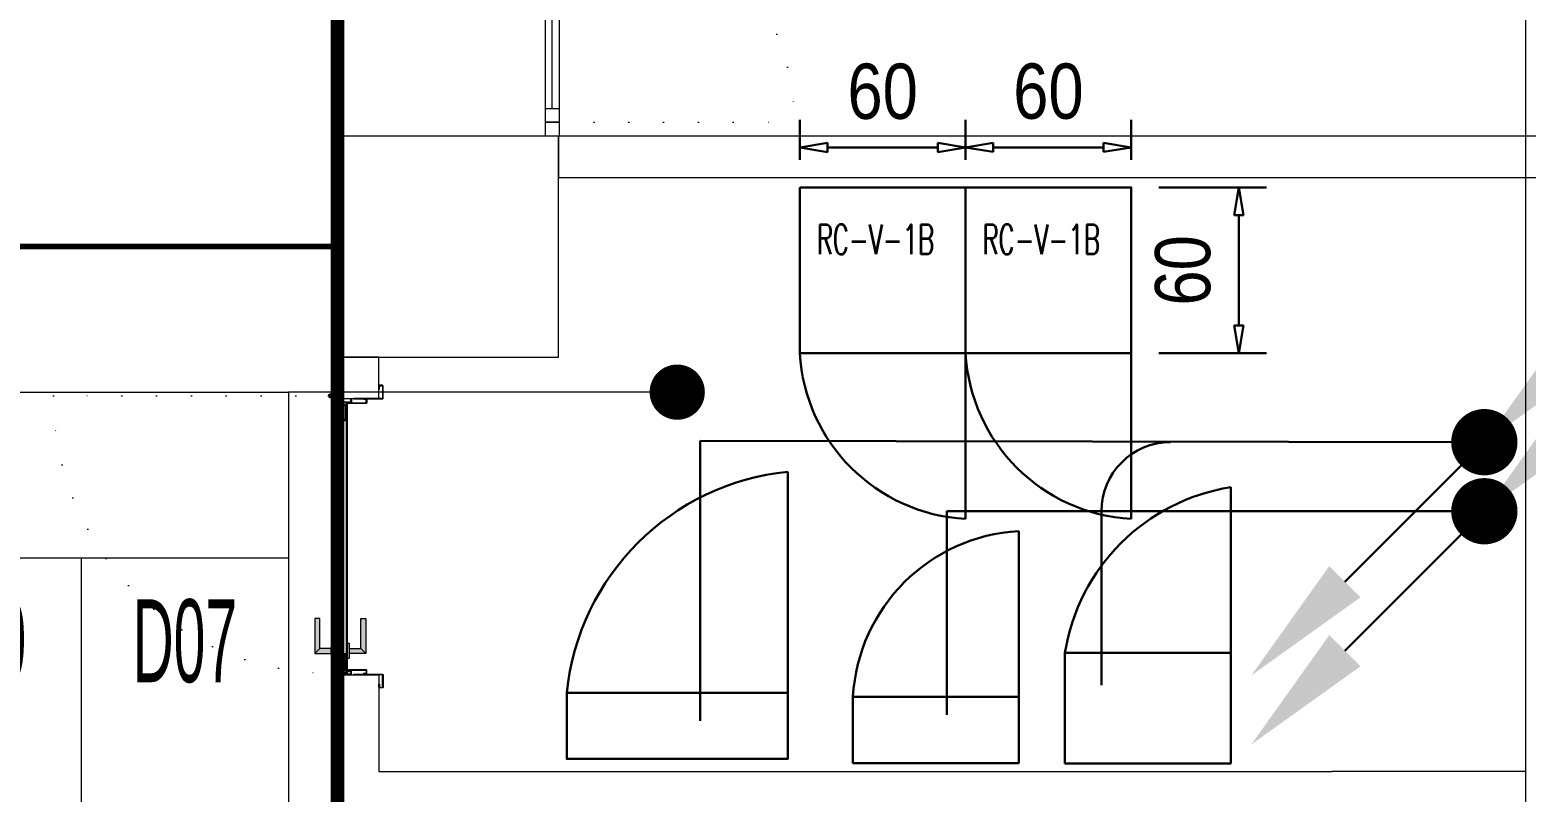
# Model space of a CAD drawing. Header units: metres. Extents: x -17822 to 152406, y -4219 to 19791.
# Drawn here: x 59549 to 60090, y 3043 to 3318 of the extents above; entities that cross this region are included whole.
import ezdxf
from ezdxf.enums import TextEntityAlignment as Align

# ---------------------------------------------------------------- set-up
doc = ezdxf.new("R2010")
doc.units = ezdxf.units.M
doc.header["$LTSCALE"] = 100
doc.header["$MEASUREMENT"] = 0
doc.linetypes.add('DOT2', pattern=[0.125, 0, -0.125])
doc.linetypes.add('HIDDEN', pattern=[0.375, 0.25, -0.125])
doc.layers.get('0').update_dxf_attribs({"color": 9, "lineweight": 9})
for name, color, linetype, lineweight in [('00', 9, 'Continuous', 9), ('01', 9, 'Continuous', 9), ('05S', 9, 'Continuous', 9), ('06B', 9, 'Continuous', 9), ('06D', 9, 'Continuous', 9), ('10', 9, 'Continuous', 9), ('15', 9, 'Continuous', 9), ('20', 9, 'DOT2', 9), ('21_mahal200', 9, 'Continuous', 9), ('E-DATA LIFT PRIZI', 7, 'Continuous', 30), ('E-IP KAMERA RACK KABİN', 7, 'Continuous', 30), ('E-KABLO', 7, 'Continuous', 30), ('E-OK', 3, 'Continuous', 30), ('E-UPS PANOSU', 7, 'Continuous', 30)]:
    doc.layers.add(name, color=color, linetype=linetype, lineweight=lineweight)
doc.styles.add('Arial', font='arial.ttf', dxfattribs={"height": 2.5})
doc.styles.add('E-YAZI', font='txttw.shx')
doc.styles.add('MuuM_TEXT-STANDART', font='ARIALN.TTF')
doc.dimstyles.new('MuuM_DIM200', dxfattribs={"dimscale": 20, "dimtxt": 2, "dimasz": 1, "dimexe": 1, "dimexo": 1, "dimgap": 1, "dimtad": 1, "dimdec": 1, "dimrnd": 0.5, "dimdsep": 46, "dimtxsty": 'MuuM_TEXT-STANDART', "dimblk": 'ARCHTICK', "dimcen": 0, "dimdle": 0.15, "dimclrd": 256, "dimclre": 256, "dimclrt": 256, "dimadec": 0, "dimazin": 0, "dimtfac": 5, "dimtdec": 1, "dimtix": 1, "dimtmove": 2, "dimatfit": 3, "dimldrblk": 'DOT', "dimfxl": 3, "dimfxlon": 1, "dimtolj": 1, "dimlwd": -1, "dimlwe": -1, "dimarcsym": 0})
doc.dimstyles.new('rota-tek', dxfattribs={"dimscale": 20, "dimtxt": 1, "dimasz": 0.5, "dimexe": 0.5, "dimexo": 0.5, "dimgap": 0.5, "dimtad": 1, "dimdec": 1, "dimrnd": 0.5, "dimdsep": 46, "dimtxsty": 'MuuM_TEXT-STANDART', "dimblk": 'CLOSEDBLANK', "dimcen": 0, "dimdle": 0.15, "dimclrd": 256, "dimclre": 256, "dimclrt": 256, "dimadec": 0, "dimazin": 0, "dimtfac": 5, "dimtdec": 1, "dimtix": 1, "dimtmove": 2, "dimatfit": 3, "dimfxl": 3, "dimfxlon": 1, "dimtolj": 1, "dimlwd": -1, "dimlwe": -1, "dimarcsym": 0})

# ---------------------------------------------------------------- blocks, each defined once
blk = doc.blocks.new('E-800X240')
at = {"layer": 'E-UPS PANOSU', "color": 3}
blk.add_line((-40, 24), (-40, 104), dxfattribs=at)
at = {"layer": 'E-UPS PANOSU', "color": 4}
blk.add_lwpolyline([(-40, 24), (40, 24), (40, 0), (-40, 0)], close=True, dxfattribs=at)
at = {"layer": 'E-UPS PANOSU', "color": 3}
blk.add_arc((-49, 15), 89.46, 5.7754, 84.2246, dxfattribs=at)
blk = doc.blocks.new('E-600X240')
at = {"layer": 'E-UPS PANOSU', "color": 3}
blk.add_line((-30, 24), (-30, 84), dxfattribs=at)
at = {"layer": 'E-UPS PANOSU', "color": 4}
blk.add_lwpolyline([(-30, 24), (30, 24), (30, 0), (-30, 0)], close=True, dxfattribs=at)
at = {"layer": 'E-UPS PANOSU', "color": 3}
blk.add_arc((-33.63, 20.37), 63.73, 3.2638, 86.7362, dxfattribs=at)
blk = doc.blocks.new('_ClosedBlank')
at = {"color": 0, "linetype": 'ByBlock', "lineweight": -2}
for p, q in [((-1, 0.167), (0, 0)), ((-1, 0.167), (-1, -0.167)), ((0, 0), (-1, -0.167))]:
    blk.add_line(p, q, dxfattribs=at)
blk = doc.blocks.new('*D405')
at = {"layer": 'E-DATA LIFT PRIZI', "transparency": 16777216}
for p, q in [((59887.34, 3271.37), (59887.34, 3285.9)), ((59947.34, 3271.37), (59947.34, 3285.9)), ((59897.34, 3275.9), (59937.34, 3275.9))]:
    blk.add_line(p, q, dxfattribs=at)
at = {"layer": 'E-DATA LIFT PRIZI', "transparency": 16777216, "xscale": 10, "yscale": 10, "zscale": 10, "rotation": 180}
blk.add_blockref('_ClosedBlank', (59887.34, 3275.9), dxfattribs=at)
at = {"layer": 'E-DATA LIFT PRIZI', "transparency": 16777216, "xscale": 10, "yscale": 10, "zscale": 10}
blk.add_blockref('_ClosedBlank', (59947.34, 3275.9), dxfattribs=at)
at = {"layer": 'E-DATA LIFT PRIZI', "transparency": 16777216, "insert": (59917.34, 3296.11), "char_height": 20, "attachment_point": 5, "style": 'MuuM_TEXT-STANDART'}
blk.add_mtext('\\A1;60', dxfattribs=at)
blk = doc.blocks.new('*D406')
at = {"layer": 'E-DATA LIFT PRIZI', "transparency": 16777216}
for p, q in [((59827.34, 3271.37), (59827.34, 3285.86)), ((59887.34, 3271.37), (59887.34, 3285.86)), ((59877.34, 3275.86), (59837.34, 3275.86))]:
    blk.add_line(p, q, dxfattribs=at)
at = {"layer": 'E-DATA LIFT PRIZI', "transparency": 16777216, "xscale": 10, "yscale": 10, "zscale": 10, "rotation": 180}
blk.add_blockref('_ClosedBlank', (59827.34, 3275.86), dxfattribs=at)
at = {"layer": 'E-DATA LIFT PRIZI', "transparency": 16777216, "xscale": 10, "yscale": 10, "zscale": 10}
blk.add_blockref('_ClosedBlank', (59887.34, 3275.86), dxfattribs=at)
at = {"layer": 'E-DATA LIFT PRIZI', "transparency": 16777216, "insert": (59857.34, 3296.07), "char_height": 20, "attachment_point": 5, "style": 'MuuM_TEXT-STANDART'}
blk.add_mtext('\\A1;60', dxfattribs=at)
blk = doc.blocks.new('*D407')
at = {"layer": 'E-DATA LIFT PRIZI', "transparency": 16777216}
for p, q in [((59957.34, 3261.37), (59996.27, 3261.37)), ((59986.27, 3251.37), (59986.27, 3211.37)), ((59957.34, 3201.37), (59996.27, 3201.37))]:
    blk.add_line(p, q, dxfattribs=at)
at = {"layer": 'E-DATA LIFT PRIZI', "transparency": 16777216, "xscale": 10, "yscale": 10, "zscale": 10}
for p, rotation in [((59986.27, 3261.37), 90), ((59986.27, 3201.37), 270)]:
    blk.add_blockref('_ClosedBlank', p, dxfattribs=dict(at, rotation=rotation))
at = {"layer": 'E-DATA LIFT PRIZI', "transparency": 16777216, "insert": (59966.06, 3231.37), "char_height": 20, "attachment_point": 5, "rotation": 90, "style": 'MuuM_TEXT-STANDART'}
blk.add_mtext('\\A1;60', dxfattribs=at)
blk = doc.blocks.new('*U195')
at = {"layer": 'E-OK', "color": 3, "linetype": 'Continuous'}
for p, q in [((84.9, 84.8), (200.6, 200.5)), ((-126.3, -126.2), (0, 0))]:
    blk.add_line(p, q, dxfattribs=at)
at = {"layer": 'E-OK', "color": 4, "linetype": 'Continuous', "const_width": 30}
blk.add_lwpolyline([(-15, 0, 1), (15, 0, 1)], format="xyb", close=True, dxfattribs=at)
at = {"layer": 'E-OK', "color": 3, "linetype": 'Continuous'}
for points in [[(99, 70.7), (70.7, 99), (0, 0)], [(-112.2, -140.4), (-140.4, -112.1), (-211.2, -211)]]:
    blk.add_solid(points, dxfattribs=at)
blk = doc.blocks.new('p-kolon_80x80')
blk.add_lwpolyline([(-40, -40), (40, -40), (40, 40), (-40, 40)], close=True)
blk = doc.blocks.new('1.bod.mimari.elk')
at = {"layer": '01'}
blk.add_lwpolyline([(4130, -5950), (4130, -5950), (4130, -5950), (4130, -5400), (4400, -5400), (4400, -5950), (4400, -5950), (4400, -5950), (4440, -5950), (4440, -5350), (4090, -5350), (4090, -5950), (4130, -5950)], dxfattribs=at)
blk.add_blockref('p-kolon_80x80', (3700, -5390), dxfattribs=at)
blk = doc.blocks.new('p-işyeri')
at = {"color": 0, "const_width": 2}
blk.add_lwpolyline([(200, 0), (200, 700), (-200, 700), (-200, 0)], close=True, dxfattribs=at)
blk = doc.blocks.new('gr-p-barel kilitli kapı kolu')
at = {"layer": '05S'}
h = blk.add_hatch(color=256, dxfattribs=at)
h.paths.add_polyline_path([(1.3, 0.8), (-1.3, 0.8), (-1.3, 0.7), (1.3, 0.7)])
h.paths.add_polyline_path([(2.75, 0.7), (-2.75, 0.7), (-2.75, 0), (2.75, 0)])
h.paths.add_polyline_path([(-11.7, 4.9), (-11.7, 6.7), (0.9, 6.7), (0.9, 0.8), (-0.9, 0.8), (-0.9, 4.9)])
at = {"flags": 128}
for points in [[(-0.9, 0.8), (-0.9, 4.9), (-11.7, 4.9), (-11.7, 6.7), (0.9, 6.7), (0.9, 0.8)], [(-0.8, 5), (0.8, 6.6)]]:
    blk.add_lwpolyline(points, dxfattribs=at)
blk.add_lwpolyline([(-2.75, 0), (-2.75, 0.7), (2.75, 0.7), (2.75, 0)])
blk.add_lwpolyline([(-1.3, 0.7), (1.3, 0.7), (1.3, 0.8), (-1.3, 0.8)], close=True)
blk = doc.blocks.new('prf-scr2')
at = {"linetype": 'DOT2', "ltscale": 10}
blk.add_line((0, 0.19), (0, -1.06), dxfattribs=at)
for p, q in [((0.09, -0.24), (-0.09, -0.2)), ((-0.09, -0.24), (0.09, -0.28)), ((0.09, -0.32), (-0.09, -0.28)), ((-0.09, -0.32), (0.09, -0.36)), ((0.09, -0.4), (-0.09, -0.36)), ((-0.09, -0.4), (0.09, -0.44)), ((0.09, -0.48), (-0.09, -0.44)), ((-0.09, -0.48), (0.09, -0.52)), ((0.09, -0.56), (-0.09, -0.52)), ((-0.09, -0.56), (0.09, -0.6)), ((0.09, -0.64), (-0.09, -0.6)), ((-0.09, -0.64), (0.09, -0.68)), ((0.09, -0.72), (-0.09, -0.68)), ((-0.09, -0.72), (0.09, -0.76)), ((0.06, -0.84), (-0.08, -0.76)), ((-0.07, -0.8), (0.06, -0.84)), ((0.09, -0.17), (0, -0.15)), ((0, -0.18), (0.09, -0.2))]:
    blk.add_line(p, q)
blk.add_lwpolyline([(0.23, 0), (-0.23, 0), (-0.23, -0.01), (-0.12, -0.14), (0.12, -0.14), (0.23, -0.01), (0.23, 0)], close=True)
for points in [[(0.23, -0.01), (-0.23, -0.01)], [(-0.09, -0.14), (-0.09, -0.2), (-0.12, -0.22), (-0.12, -0.23), (-0.09, -0.24), (-0.09, -0.28), (-0.12, -0.3), (-0.12, -0.31), (-0.09, -0.32), (-0.09, -0.36), (-0.12, -0.38), (-0.12, -0.39), (-0.09, -0.4), (-0.09, -0.44), (-0.12, -0.46), (-0.12, -0.46), (-0.09, -0.48), (-0.09, -0.52), (-0.12, -0.54), (-0.12, -0.54), (-0.09, -0.56), (-0.09, -0.6), (-0.12, -0.62), (-0.12, -0.62), (-0.09, -0.64), (-0.09, -0.68), (-0.12, -0.69), (-0.12, -0.7), (-0.09, -0.72), (-0.09, -0.73), (-0.08, -0.76), (-0.1, -0.77), (-0.1, -0.78), (-0.07, -0.8), (-0.01, -0.94), (0, -0.95), (0.01, -0.94), (0.08, -0.76), (0.09, -0.76), (0.12, -0.74), (0.12, -0.73), (0.09, -0.72), (0.09, -0.68), (0.12, -0.66), (0.12, -0.66), (0.09, -0.64), (0.09, -0.6), (0.12, -0.58), (0.12, -0.58), (0.09, -0.56), (0.09, -0.52), (0.12, -0.5), (0.12, -0.5), (0.09, -0.48), (0.09, -0.44), (0.12, -0.43), (0.12, -0.42), (0.09, -0.4), (0.09, -0.36), (0.12, -0.35), (0.12, -0.34), (0.09, -0.32), (0.09, -0.28), (0.12, -0.27), (0.12, -0.26), (0.09, -0.24), (0.09, -0.2), (0.12, -0.19), (0.12, -0.18), (0.09, -0.17), (0.09, -0.14)]]:
    blk.add_lwpolyline(points)
blk = doc.blocks.new('K-SAC-01')
at = {"layer": '10'}
for points in [[(-4.6, 16.2, -0.414214), (-4.5, 16.3), (-0.1, 16.3, -0.414214), (0, 16.2), (0, 5.9), (0.2, 5.9), (0.2, 16.2, 0.414214), (-0.1, 16.5), (-4.5, 16.5, 0.414214), (-4.8, 16.2), (-4.8, 15.3, 0.414214), (-4.5, 15), (-3.4, 15), (-3.4, 15.2), (-4.5, 15.2, -0.414214), (-4.6, 15.3)], [(104.6, 16.2, 0.414214), (104.5, 16.3), (100.1, 16.3, 0.414214), (100, 16.2), (100, 5.9), (99.8, 5.9), (99.8, 16.2, -0.414214), (100.1, 16.5), (104.5, 16.5, -0.414214), (104.8, 16.2), (104.8, 15.3, -0.414214), (104.5, 15), (103.4, 15), (103.4, 15.2), (104.5, 15.2, 0.414214), (104.6, 15.3)], [(0.2, 10.3, -0.414214), (0.5, 10.6), (1.5, 10.6, -0.414214), (1.8, 10.3), (1.8, 3.9, -0.414214), (1.5, 3.6, -0.414214), (1.2, 3.9), (1.2, 4.8), (0.2, 4.8), (0.2, -1.2, -0.414214), (-0.1, -1.5), (-4.5, -1.5, -0.414214), (-4.8, -1.2), (-4.8, -0.3, -0.414214), (-4.5, 0), (-3.4, 0), (-3.4, -0.2), (-4.5, -0.2, 0.414214), (-4.6, -0.3), (-4.6, -1.2, 0.414214), (-4.5, -1.3), (-0.1, -1.3, 0.414214), (0, -1.2), (0, 5), (1.4, 5), (1.4, 3.9, 0.414214), (1.5, 3.8, 0.414214), (1.6, 3.9), (1.6, 10.3, 0.414214), (1.5, 10.4), (0.5, 10.4, 0.414214), (0.4, 10.3), (0.4, 9.4), (0.2, 9.4)], [(99.8, 10.3, 0.414214), (99.5, 10.6), (98.5, 10.6, 0.414214), (98.2, 10.3), (98.2, 3.9, 0.414214), (98.5, 3.6, 0.414214), (98.8, 3.9), (98.8, 4.8), (99.8, 4.8), (99.8, -1.2, 0.414214), (100.1, -1.5), (104.5, -1.5, 0.414214), (104.8, -1.2), (104.8, -0.3, 0.414214), (104.5, 0), (103.4, 0), (103.4, -0.2), (104.5, -0.2, -0.414214), (104.6, -0.3), (104.6, -1.2, -0.414214), (104.5, -1.3), (100.1, -1.3, -0.414214), (100, -1.2), (100, 5), (98.6, 5), (98.6, 3.9, -0.414214), (98.5, 3.8, -0.414214), (98.4, 3.9), (98.4, 10.3, -0.414214), (98.5, 10.4), (99.5, 10.4, -0.414214), (99.6, 10.3), (99.6, 9.4), (99.8, 9.4)], [(-0.38, -2.01), (1, -1.37), (1, 1.5), (1.2, 1.5), (1.2, -1.5), (-0.27, -2.18, -14.796002)]]:
    blk.add_lwpolyline(points, format="xyb", close=True, dxfattribs=at)
for points in [[(98.8, 0.15), (98.8, 2.15), (99.1, 2.15), (99.1, 3.19), (1.5, 3.19), (1.5, 2.15), (1.8, 2.15), (1.8, 0.15), (1.5, 0.15), (1.5, 1.85), (1.2, 1.85), (1.2, 3.49), (99.4, 3.49), (99.4, 1.85), (99.1, 1.85), (99.1, 0.15)], [(98.8, 2.15), (98.8, 0.15), (99.4, 0.15), (99.4, -1.5), (1.2, -1.5), (1.2, 0.15), (1.8, 0.15), (1.8, 2.15), (2.1, 2.15), (2.1, -0.15), (1.5, -0.15), (1.5, -1.2), (99.1, -1.2), (99.1, -0.15), (98.5, -0.15), (98.5, 2.15), (98.8, 2.15)]]:
    blk.add_lwpolyline(points, dxfattribs=at)
for points in [[(2.1, 3), (8.1, 3), (8.1, -1), (2.1, -1)], [(2.4, 2.7), (7.8, 2.7), (7.8, -0.7), (2.4, -0.7)], [(98.5, 3), (92.5, 3), (92.5, -1), (98.5, -1)], [(98.2, 2.7), (92.8, 2.7), (92.8, -0.7), (98.2, -0.7)]]:
    blk.add_lwpolyline(points, close=True, dxfattribs=at)
blk.add_circle((-0.95, -2.5), 0.55, dxfattribs=at)
at = {"layer": '20', "linetype": 'HIDDEN'}
for points in [[(-0.2, -1.3), (-0.2, 0), (-1.7, 0), (-1.7, -1.3)], [(-0.4, -1.99), (-0.4, -0.2), (-1.5, -0.2), (-1.5, -1.99)]]:
    blk.add_lwpolyline(points, dxfattribs=at)
at = {"layer": '20'}
blk.add_lwpolyline([(-0.95, -2.5), (-0.95, -102.85)], dxfattribs=at)
blk.add_arc((-0.95, -2.5), 100.35, 270, 1.5131, dxfattribs=at)
at = {"layer": '06B'}
blk.add_blockref('gr-p-barel kilitli kapı kolu', (91.4, 3.51), dxfattribs=at)
at = {"layer": '06B', "xscale": -1, "rotation": 180}
blk.add_blockref('gr-p-barel kilitli kapı kolu', (91.4, -1.51), dxfattribs=at)
at = {"layer": '10', "xscale": -1, "rotation": 90}
blk.add_blockref('prf-scr2', (1.5, 1), dxfattribs=at)
at = {"layer": '10', "rotation": 270}
blk.add_blockref('prf-scr2', (99.1, 1.22), dxfattribs=at)
blk = doc.blocks.new('p-al-01')
at = {"layer": '06B'}
for points in [[(27.05, 4.35), (27.05, 10.6), (42.05, 10.6), (42.05, 8.72), (29.3, 8.72), (29.3, 8.72), (29.3, 4.35), (27.05, 4.35)], [(27.05, -0.65), (27.05, -6.9), (42.05, -6.9), (42.05, -5.03), (29.3, -5.03), (29.3, -5.03), (29.3, -0.65), (27.05, -0.65)]]:
    blk.add_lwpolyline(points, dxfattribs=at)
at = {"layer": '06D'}
for p, q in [((115.67, 4.35), (28.8, 4.35)), ((28.8, -0.65), (115.67, -0.65))]:
    blk.add_line(p, q, dxfattribs=at)
at = {"layer": '10'}
for points in [[(25.67, -0.65), (25.67, 4.35), (20.67, 4.35), (20.67, -0.65)], [(30.67, -0.65), (30.67, 4.35), (25.67, 4.35), (25.67, -0.65)], [(110.67, -0.65), (110.67, 4.35), (105.67, 4.35), (105.67, -0.65)], [(115.67, -0.65), (115.67, 4.35), (110.67, 4.35), (110.67, -0.65)]]:
    blk.add_lwpolyline(points, close=True, dxfattribs=at)
at = {"layer": '15'}
blk.add_lwpolyline([(105.67, 1.85), (30.67, 1.85)], dxfattribs=at)
at = {"layer": '20'}
blk.add_lwpolyline([(110.67, -0.65), (110.67, -85.65)], dxfattribs=at)
blk.add_arc((110.67, -0.65), 85, 180, 270, dxfattribs=at)
blk = doc.blocks.new('_ArchTick')
at = {"color": 0, "linetype": 'ByBlock', "const_width": 0.15}
blk.add_lwpolyline([(-0.5, -0.5), (0.5, 0.5)], dxfattribs=at)
blk = doc.blocks.new('_Dot')
at = {"color": 0, "linetype": 'ByBlock', "lineweight": -2}
blk.add_line((-0.5, 0), (-1, 0), dxfattribs=at)
at = {"color": 0, "linetype": 'ByBlock', "const_width": 0.5}
blk.add_lwpolyline([(-0.25, 0, 1), (0.25, 0, 1)], format="xyb", close=True, dxfattribs=at)
blk = doc.blocks.new('0_roomno2')
blk.add_lwpolyline([(19.375, -10.5), (0, -10.5), (0, 0), (19.375, 0)], close=True)
for points in [[(0, -3), (19.375, -3)], [(8.125, -3), (8.125, -10.5)], [(11.875, -3), (11.875, -10.5)], [(15.625, -3), (15.625, -10.5)], [(0, -6.75), (8.125, -6.75)]]:
    blk.add_lwpolyline(points)
at = {"style": 'MuuM_TEXT-STANDART', "width": 0.6}
blk.add_text('H:', height=1.5, dxfattribs=at).set_placement((0.35, -8.608), align=Align.MIDDLE_LEFT)
at = {"style": 'Arial'}
blk.add_attdef('ODANO', (0, 1.17), '', height=2, dxfattribs=at)
blk.add_attdef('MEKANADI', text='', height=2, dxfattribs=at).set_placement((0.35, -3), align=Align.BOTTOM_LEFT)
at = {"style": 'MuuM_TEXT-STANDART', "width": 0.6}
for tag, p in [('YER01', (10, -4.5)), ('TAVAN01', (13.75, -4.5)), ('DUVAR01', (17.5, -4.5)), ('YER02', (10, -6.75)), ('TAVAN02', (13.75, -6.75)), ('DUVAR02', (17.5, -6.75)), ('YER03', (10, -9)), ('TAVAN03', (13.75, -9)), ('DUVAR03', (17.5, -9))]:
    blk.add_attdef(tag, text='', height=1.5, dxfattribs=at).set_placement(p, align=Align.MIDDLE_CENTER)
for tag, p in [('M2', (0.35, -4.875)), ('TEMIZTAVANYUKSEKLIGI', (1.8, -8.608))]:
    blk.add_attdef(tag, text='', height=1.5, dxfattribs=at).set_placement(p, align=Align.MIDDLE_LEFT)
blk = doc.blocks.new('1.bod.mimari1.elk')
at = {"layer": '00'}
for points in [[(4090, -4315), (4090, -4550), (3740, -4550), (3740, -4565), (4090, -4565), (4090, -4970), (4090, -4970), (4090, -4970), (4090, -4985), (4090, -4985), (4090, -4985), (4090, -5350)], [(4090, -5350), (3740, -5350), (3740, -5365), (4020, -5365)], [(4020, -5365), (4100, -5365), (4100, -5350)], [(3660, -5445), (3675, -5445), (3675, -5430)], [(3675, -5430), (3660, -5430), (3660, -5445)], [(3695.2, -6000), (3675, -6000), (3675, -6000), (3660, -6000), (3660, -5545), (3675, -5545), (3675, -5580), (4020, -5580)], [(4090, -5580), (4020, -5580)]]:
    blk.add_lwpolyline(points, dxfattribs=at)
at = {"layer": '20', "ltscale": 2, "const_width": 5}
blk.add_lwpolyline([(4440, -7830), (3660, -7830), (3660, -4550), (4440, -4550)], close=True, dxfattribs=at)
at = {"xscale": -1, "rotation": 90}
blk.add_blockref('p-al-01', (3739.6, -5234.33), dxfattribs=at)
at = {"rotation": 270}
blk.add_blockref('K-SAC-01', (3660, -5445), dxfattribs=at)
at = {"layer": '06D', "color": 89, "linetype": 'HIDDEN', "true_color": 0x2e4d23, "rotation": 90}
for p in [(3660, -5190), (3660, -5590)]:
    blk.add_blockref('p-işyeri', p, dxfattribs=at)
at = {"layer": '21_mahal200'}
ref = blk.add_blockref('0_roomno2', (3254.7, -5442.72), dxfattribs=dict(at, xscale=20, yscale=20, zscale=20))
ref.add_attrib('ODANO', 'B1-51', (3254.7, -5434.08), dxfattribs={"layer": '0', "height": 40, "style": 'Arial'})
ref.add_attrib('MEKANADI', 'ELEK.O.', dxfattribs={"layer": '0', "height": 40, "style": 'Arial'}).set_placement((3261.7, -5502.72), align=Align.BOTTOM_LEFT)
ref.add_attrib('M2', '#### m2', dxfattribs={"layer": '0', "height": 30, "style": 'MuuM_TEXT-STANDART', "width": 0.6}).set_placement((3261.7, -5540.22), align=Align.MIDDLE_LEFT)
ref.add_attrib('TEMIZTAVANYUKSEKLIGI', '2.90 M', dxfattribs={"layer": '0', "height": 30, "style": 'MuuM_TEXT-STANDART', "width": 0.6}).set_placement((3290.7, -5614.88), align=Align.MIDDLE_LEFT)
ref.add_attrib('YER01', 'Y01', dxfattribs={"layer": '0', "height": 30, "style": 'MuuM_TEXT-STANDART', "width": 0.6}).set_placement((3454.7, -5532.72), align=Align.MIDDLE_CENTER)
ref.add_attrib('TAVAN01', 'T09', dxfattribs={"layer": '0', "height": 30, "style": 'MuuM_TEXT-STANDART', "width": 0.6}).set_placement((3529.7, -5532.72), align=Align.MIDDLE_CENTER)
ref.add_attrib('DUVAR01', 'D07', dxfattribs={"layer": '0', "height": 30, "style": 'MuuM_TEXT-STANDART', "width": 0.6}).set_placement((3604.7, -5532.72), align=Align.MIDDLE_CENTER)
blk.add_leader([(3782.97, -5442.72), (3642.2, -5442.72)], dimstyle='MuuM_DIM200', override={"dimasz": 1, "dimfxl": 10}, dxfattribs=at)

msp = doc.modelspace()

# ---------------------------------------------------------------- linework, layer by layer
at = {"layer": 'E-KABLO', "color": 6}
for p, q in [((60075.16, 3169.17), (59791.25, 3169.63)), ((59791.25, 3169.63), (59791.25, 3068.24)), ((59936.54, 3081.26), (59936.54, 3144.17))]:
    msp.add_line(p, q, dxfattribs=at)
at = {"layer": 'E-KABLO', "color": 4}
for p in [(60075.16, 3144.17), (59880.54, 3070.43)]:
    msp.add_line(p, (59880.54, 3144.17), dxfattribs=at)
at = {"layer": 'E-KABLO', "color": 6}
msp.add_arc((59961.54, 3144.17), 25, 90, 180, dxfattribs=at)
at = {"layer": 'E-UPS PANOSU', "color": 7}
for p, q in [((59887.34, 3201.37), (59887.34, 3141.37)), ((59947.34, 3201.37), (59947.34, 3141.37))]:
    msp.add_line(p, q, dxfattribs=at)
at = {"layer": 'E-UPS PANOSU', "color": 3}
msp.add_line((59983.33, 3092.87), (59983.33, 3152.87), dxfattribs=at)
at = {"layer": 'E-UPS PANOSU', "color": 7}
for points in [[(59827.34, 3261.37), (59887.34, 3261.37), (59887.34, 3201.37), (59827.34, 3201.37)], [(59887.34, 3261.37), (59947.34, 3261.37), (59947.34, 3201.37), (59887.34, 3201.37)]]:
    msp.add_lwpolyline(points, close=True, dxfattribs=at)
at = {"layer": 'E-UPS PANOSU', "color": 4}
msp.add_lwpolyline([(59983.33, 3092.87), (59923.33, 3092.87), (59923.33, 3052.87), (59983.33, 3052.87)], close=True, dxfattribs=at)
at = {"layer": 'E-UPS PANOSU', "color": 7}
for centre in [(59890.97, 3204.99), (59950.97, 3204.99)]:
    msp.add_arc(centre, 63.73, 183.2638, 266.7362, dxfattribs=at)
at = {"layer": 'E-UPS PANOSU', "color": 3}
msp.add_arc((59994.62, 3081.59), 72.17, 98.9964, 171.0036, dxfattribs=at)

# ---------------------------------------------------------------- block references
at = {"layer": '06D'}
for name in ['1.bod.mimari.elk', '1.bod.mimari1.elk']:
    msp.add_blockref(name, (56000, 8630), dxfattribs=at)
at = {"layer": 'E-OK', "xscale": -0.4, "yscale": 0.4, "zscale": 0.4, "rotation": 270}
for p in [(60075.16, 3169.17), (60075.16, 3144.17)]:
    msp.add_blockref('*U195', p, dxfattribs=at)
at = {"layer": 'E-UPS PANOSU', "xscale": -1}
for name, p in [('E-800X240', (59783, 3054.48)), ('E-600X240', (59876.59, 3053))]:
    msp.add_blockref(name, p, dxfattribs=at)

# ---------------------------------------------------------------- texts
at = {"layer": 'E-IP KAMERA RACK KABİN', "color": 7, "style": 'E-YAZI', "width": 0.6}
for p in [(59833.44, 3237.23), (59893.44, 3237.23)]:
    msp.add_text('RC-V-1B', height=10.8, dxfattribs=at).set_placement(p)

# ---------------------------------------------------------------- dimensions: what is measured, and where the dimension line sits
at = {"layer": 'E-DATA LIFT PRIZI', "color": 1}
for base, p2, picture, middle in [((59827.34, 3275.86), (59827.34, 3261.37), '*D406', (59857.34, 3296.07)), ((59947.34, 3275.9), (59947.34, 3261.37), '*D405', (59917.34, 3296.11))]:
    dim = msp.add_linear_dim(base=base, p1=(59887.34, 3261.37), p2=p2, dimstyle='rota-tek', dxfattribs=at)
    dim.commit()
    dim.dimension.update_dxf_attribs({"geometry": picture, "text_midpoint": middle})
dim = msp.add_linear_dim(base=(59986.27, 3201.37), p1=(59947.34, 3261.37), p2=(59947.34, 3201.37), angle=90, dimstyle='rota-tek', dxfattribs=at)
dim.commit()
dim.dimension.update_dxf_attribs({"geometry": '*D407', "text_midpoint": (59966.06, 3231.37)})

doc.saveas('drawing.dxf')
